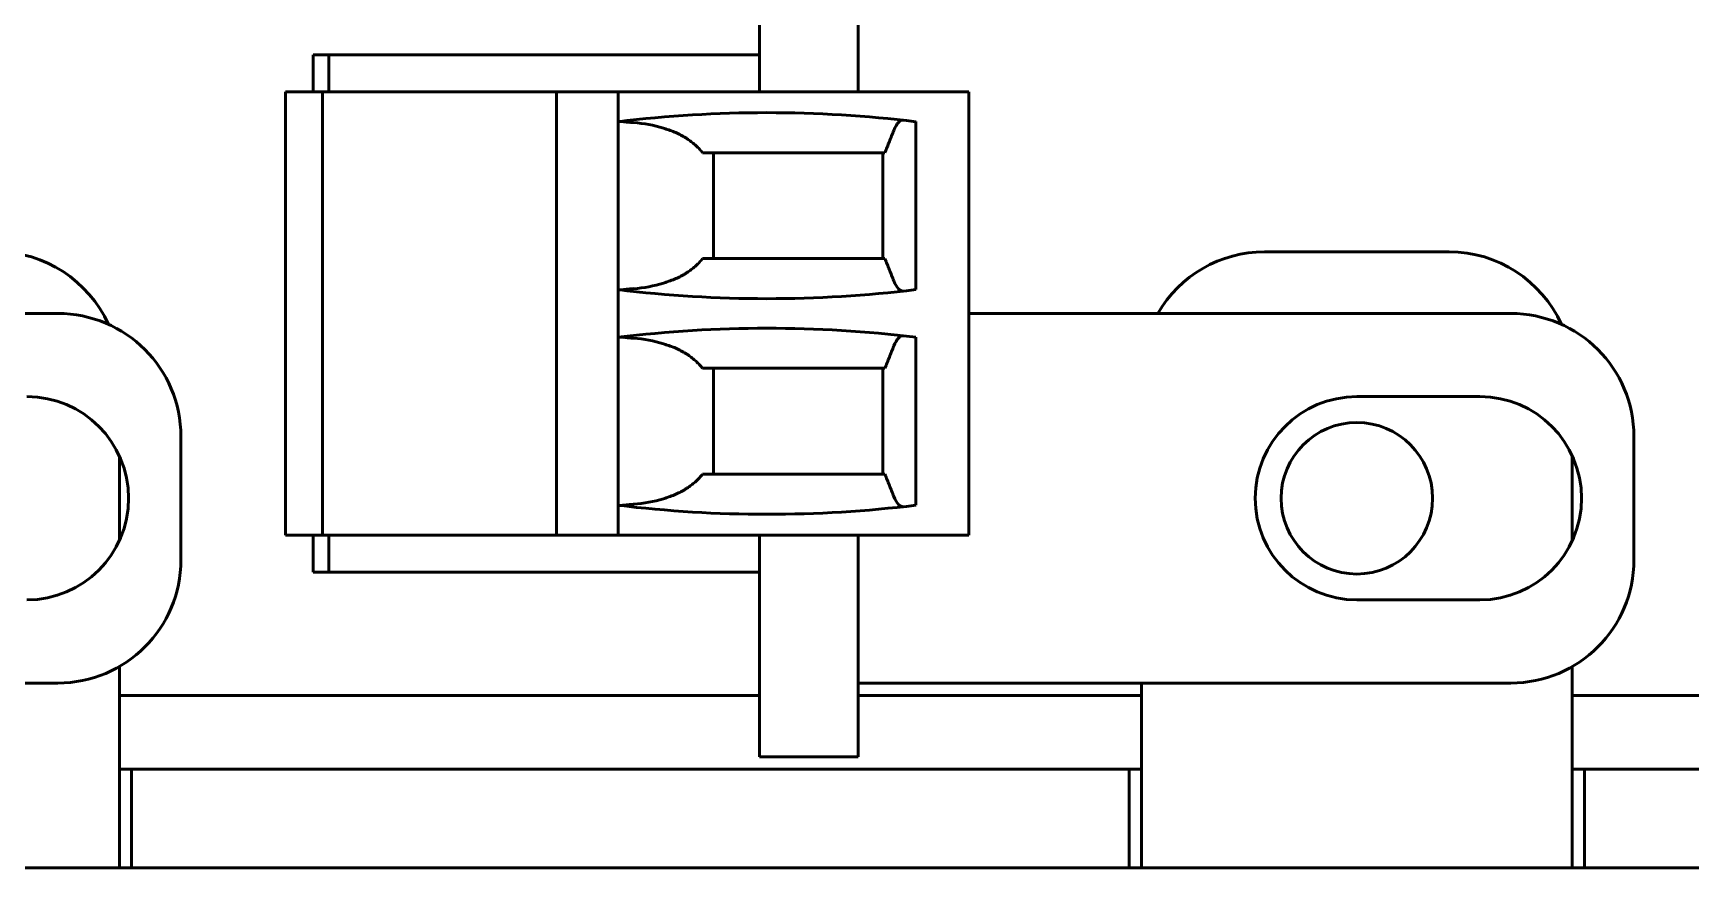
# Model space of a CAD drawing. Header units: millimetres. Extents: x 3100 to 5091, y 868 to 1900.
# Drawn here: x 3367.14 to 3394.07, y 1598.43 to 1611.98 of the extents above; entities that cross this region are included whole.
import ezdxf

# ---------------------------------------------------------------- set-up
doc = ezdxf.new("R2010")
doc.units = ezdxf.units.MM
doc.header["$LTSCALE"] = 1.8
doc.layers.add('외형선(ISO)', color=7, linetype='Continuous', lineweight=50)

msp = doc.modelspace()

# ---------------------------------------------------------------- linework, layer by layer
at = {"layer": '외형선(ISO)'}
for p, q in [((3380.54, 1690.226), (3380.54, 1611.026)), ((3378.94, 1611.626), (3378.94, 1635.214)), ((3371.69, 1611.026), (3371.69, 1611.626)), ((3371.69, 1611.626), (3371.94, 1611.626)), ((3371.94, 1611.026), (3371.94, 1611.626)), ((3371.94, 1611.626), (3372.04, 1611.626)), ((3378.94, 1611.626), (3372.04, 1611.626)), ((3378.94, 1611.626), (3378.94, 1611.026)), ((3371.24, 1611.026), (3371.54, 1611.026)), ((3371.24, 1603.826), (3371.24, 1611.026)), ((3371.54, 1611.026), (3371.84, 1611.026)), ((3371.84, 1603.826), (3371.84, 1611.026)), ((3371.84, 1611.026), (3375.64, 1611.026)), ((3375.64, 1611.026), (3376.14, 1611.026)), ((3375.64, 1603.826), (3375.64, 1611.026)), ((3376.14, 1611.026), (3376.34, 1611.026)), ((3376.34, 1611.026), (3376.64, 1611.026)), ((3376.64, 1611.026), (3382.34, 1611.026)), ((3376.64, 1611.026), (3376.64, 1603.826)), ((3382.34, 1611.026), (3382.34, 1603.826)), ((3381.476, 1610.54), (3381.476, 1607.813)), ((3378.19, 1608.316), (3378.19, 1610.036)), ((3380.94, 1608.316), (3380.94, 1610.036)), ((3387.14, 1608.426), (3390.14, 1608.426)), ((3358.64, 1607.426), (3367.54, 1607.426)), ((3382.34, 1607.426), (3391.14, 1607.426)), ((3381.476, 1607.04), (3381.476, 1604.313)), ((3378.19, 1604.816), (3378.19, 1606.536)), ((3380.94, 1604.816), (3380.94, 1606.536)), ((3388.64, 1606.076), (3390.64, 1606.076)), ((3369.54, 1603.426), (3369.54, 1605.426)), ((3393.14, 1603.426), (3393.14, 1605.426)), ((3368.54, 1605.114), (3368.54, 1603.739)), ((3392.14, 1605.114), (3392.14, 1603.739)), ((3371.24, 1603.826), (3371.54, 1603.826)), ((3371.54, 1603.826), (3371.84, 1603.826)), ((3371.69, 1603.226), (3371.69, 1603.826)), ((3371.84, 1603.826), (3375.64, 1603.826)), ((3371.94, 1603.226), (3371.94, 1603.826)), ((3375.64, 1603.826), (3376.14, 1603.826)), ((3376.14, 1603.826), (3376.34, 1603.826)), ((3376.34, 1603.826), (3376.64, 1603.826)), ((3376.64, 1603.826), (3382.34, 1603.826)), ((3378.94, 1603.826), (3378.94, 1603.226)), ((3380.54, 1603.826), (3380.54, 1600.226)), ((3371.69, 1603.226), (3371.94, 1603.226)), ((3371.94, 1603.226), (3372.04, 1603.226)), ((3372.04, 1603.226), (3378.94, 1603.226)), ((3378.94, 1600.226), (3378.94, 1603.226)), ((3390.64, 1602.776), (3388.64, 1602.776)), ((3368.54, 1601.694), (3368.54, 1599.426)), ((3392.14, 1601.694), (3392.14, 1599.426)), ((3358.64, 1601.426), (3367.54, 1601.426)), ((3380.54, 1601.426), (3391.14, 1601.426)), ((3385.14, 1601.426), (3385.14, 1599.426)), ((3368.54, 1601.226), (3378.94, 1601.226)), ((3380.54, 1601.226), (3385.14, 1601.226)), ((3392.14, 1601.226), (3404.14, 1601.226)), ((3380.54, 1600.226), (3378.94, 1600.226)), ((3368.54, 1600.026), (3368.74, 1600.026)), ((3368.74, 1600.026), (3368.74, 1599.426)), ((3384.94, 1600.026), (3368.74, 1600.026)), ((3384.94, 1599.426), (3384.94, 1600.026)), ((3384.94, 1600.026), (3385.14, 1600.026)), ((3392.14, 1600.026), (3392.34, 1600.026)), ((3392.34, 1600.026), (3392.34, 1599.426)), ((3408.54, 1600.026), (3392.34, 1600.026)), ((3368.54, 1599.426), (3368.54, 1598.426)), ((3368.74, 1598.426), (3368.74, 1599.426)), ((3384.94, 1599.426), (3384.94, 1598.426)), ((3385.14, 1598.426), (3385.14, 1599.426)), ((3392.14, 1599.426), (3392.14, 1598.426)), ((3392.34, 1598.426), (3392.34, 1599.426)), ((3361.54, 1598.426), (3368.54, 1598.426)), ((3368.74, 1598.426), (3368.54, 1598.426)), ((3368.74, 1598.426), (3384.94, 1598.426)), ((3385.14, 1598.426), (3384.94, 1598.426)), ((3385.14, 1598.426), (3392.14, 1598.426)), ((3392.34, 1598.426), (3392.14, 1598.426)), ((3392.34, 1598.426), (3408.54, 1598.426))]:
    msp.add_line(p, q, dxfattribs=at)
msp.add_circle((3388.64, 1604.426), 1.23, dxfattribs=at)
for centre, radius, start, end in [((3379.06, 1590.686), 20, 83.062, 96.9498), ((3366.54, 1606.426), 2, 24.2952, 90), ((3387.14, 1606.426), 2, 90, 150), ((3390.14, 1606.426), 2, 24.2952, 90), ((3379.06, 1627.666), 20, 263.0502, 276.938), ((3367.54, 1605.426), 2, 0, 90), ((3391.14, 1605.426), 2, 0, 90), ((3379.06, 1587.186), 20, 83.062, 96.9498), ((3367.04, 1604.426), 1.65, 270, 90), ((3388.64, 1604.426), 1.65, 90, 270), ((3390.64, 1604.426), 1.65, 270, 90), ((3379.06, 1624.166), 20, 263.0502, 276.938), ((3367.54, 1603.426), 2, 270, 0), ((3391.14, 1603.426), 2, 270, 0)]:
    msp.add_arc(centre, radius, start, end, dxfattribs=at)
for centre, major_axis, ratio, start_param, end_param in [((3376.48, 1609.415), (-1.662, -0.285), 0.648616, 4.035739, 4.353534), ((3369.812, 1590.686), (-22.877, 0), 0.914642, 4.372426, 4.375396), ((3381.273, 1609.557), (-0.008, 1.007), 0.265469, 6.251531, 6.862917), ((3376.48, 1608.938), (-1.662, 0.285), 0.648616, 1.929651, 2.247447), ((3369.812, 1627.666), (-22.877, 0), 0.914642, 1.907789, 1.910759), ((3381.273, 1608.796), (-0.008, -1.007), 0.265469, 5.703454, 6.31484), ((3376.48, 1605.915), (-1.662, -0.285), 0.648616, 4.035739, 4.353534), ((3369.812, 1587.186), (-22.877, 0), 0.914642, 4.372426, 4.375396), ((3381.273, 1606.057), (-0.008, 1.007), 0.265469, 6.251531, 6.862917), ((3376.48, 1605.438), (-1.662, 0.285), 0.648616, 1.929651, 2.247447), ((3369.812, 1624.166), (-22.877, 0), 0.914642, 1.907789, 1.910759), ((3381.273, 1605.296), (-0.008, -1.007), 0.265469, 5.703454, 6.31484)]:
    msp.add_ellipse(centre, major_axis=major_axis, ratio=ratio, start_param=start_param, end_param=end_param, dxfattribs=at)
for points, knots in [([(3376.89, 1610.524), (3376.876, 1610.525), (3376.863, 1610.526), (3376.85, 1610.527), (3376.844, 1610.528), (3376.837, 1610.528), (3376.831, 1610.529), (3376.825, 1610.53), (3376.819, 1610.53), (3376.813, 1610.531), (3376.801, 1610.532), (3376.789, 1610.533), (3376.778, 1610.534), (3376.767, 1610.536), (3376.757, 1610.537), (3376.747, 1610.538), (3376.737, 1610.539), (3376.728, 1610.54), (3376.719, 1610.54), (3376.715, 1610.541), (3376.711, 1610.541), (3376.707, 1610.541), (3376.703, 1610.542), (3376.699, 1610.542), (3376.696, 1610.542), (3376.688, 1610.543), (3376.682, 1610.543), (3376.676, 1610.543), (3376.67, 1610.543), (3376.665, 1610.542), (3376.66, 1610.542)], [0.125716, 0.125716, 0.125716, 0.125716, 0.1735105, 0.1735105, 0.1735105, 0.1972868, 0.1972868, 0.1972868, 0.2211022, 0.2211022, 0.2211022, 0.2689459, 0.2689459, 0.2689459, 0.3168849, 0.3168849, 0.3168849, 0.3646899, 0.3646899, 0.3646899, 0.3884782, 0.3884782, 0.3884782, 0.4122764, 0.4122764, 0.4122764, 0.46011, 0.46011, 0.46011, 0.5080516, 0.5080516, 0.5080516, 0.5080516]), ([(3377.44, 1610.413), (3377.472, 1610.403), (3377.503, 1610.392), (3377.533, 1610.38), (3377.564, 1610.368), (3377.593, 1610.355), (3377.621, 1610.341), (3377.649, 1610.327), (3377.676, 1610.313), (3377.702, 1610.298), (3377.715, 1610.291), (3377.728, 1610.283), (3377.74, 1610.276), (3377.753, 1610.268), (3377.765, 1610.26), (3377.777, 1610.252), (3377.801, 1610.236), (3377.824, 1610.219), (3377.845, 1610.202), (3377.867, 1610.185), (3377.888, 1610.167), (3377.908, 1610.149), (3377.927, 1610.131), (3377.946, 1610.113), (3377.964, 1610.094), (3377.981, 1610.075), (3377.998, 1610.056), (3378.013, 1610.036)], [0.1451984, 0.1451984, 0.1451984, 0.1451984, 0.2603351, 0.2603351, 0.2603351, 0.3755929, 0.3755929, 0.3755929, 0.4905301, 0.4905301, 0.4905301, 0.5477255, 0.5477255, 0.5477255, 0.6048945, 0.6048945, 0.6048945, 0.7195328, 0.7195328, 0.7195328, 0.8344442, 0.8344442, 0.8344442, 0.9494087, 0.9494087, 0.9494087, 1.0641462, 1.0641462, 1.0641462, 1.0641462]), ([(3381.12, 1610.398), (3381.108, 1610.368), (3381.096, 1610.338), (3381.084, 1610.308), (3381.072, 1610.278), (3381.06, 1610.248), (3381.048, 1610.217), (3381.036, 1610.187), (3381.024, 1610.157), (3381.012, 1610.127), (3381, 1610.097), (3380.988, 1610.067), (3380.976, 1610.036)], [27.3487746, 27.3487746, 27.3487746, 27.3487746, 27.5141397, 27.5141397, 27.5141397, 27.6795053, 27.6795053, 27.6795053, 27.8448716, 27.8448716, 27.8448716, 28.0102384, 28.0102384, 28.0102384, 28.0102384]), ([(3378.013, 1608.316), (3377.998, 1608.297), (3377.981, 1608.278), (3377.964, 1608.259), (3377.946, 1608.24), (3377.927, 1608.221), (3377.908, 1608.203), (3377.888, 1608.185), (3377.867, 1608.168), (3377.845, 1608.151), (3377.824, 1608.133), (3377.801, 1608.117), (3377.777, 1608.101), (3377.765, 1608.093), (3377.753, 1608.085), (3377.74, 1608.077), (3377.728, 1608.069), (3377.715, 1608.062), (3377.702, 1608.054), (3377.676, 1608.04), (3377.649, 1608.025), (3377.621, 1608.012), (3377.593, 1607.998), (3377.564, 1607.985), (3377.533, 1607.973), (3377.503, 1607.961), (3377.472, 1607.95), (3377.44, 1607.94)], [0.5896293, 0.5896293, 0.5896293, 0.5896293, 0.7043669, 0.7043669, 0.7043669, 0.8193314, 0.8193314, 0.8193314, 0.9342428, 0.9342428, 0.9342428, 1.048881, 1.048881, 1.048881, 1.1060499, 1.1060499, 1.1060499, 1.1632454, 1.1632454, 1.1632454, 1.2781827, 1.2781827, 1.2781827, 1.3934405, 1.3934405, 1.3934405, 1.5085772, 1.5085772, 1.5085772, 1.5085772]), ([(3380.976, 1608.316), (3380.988, 1608.286), (3381, 1608.256), (3381.012, 1608.226), (3381.024, 1608.196), (3381.036, 1608.166), (3381.048, 1608.135), (3381.06, 1608.105), (3381.072, 1608.075), (3381.084, 1608.045), (3381.096, 1608.015), (3381.108, 1607.985), (3381.12, 1607.955)], [11.3358505, 11.3358505, 11.3358505, 11.3358505, 11.5012174, 11.5012174, 11.5012174, 11.6665836, 11.6665836, 11.6665836, 11.8319493, 11.8319493, 11.8319493, 11.9973143, 11.9973143, 11.9973143, 11.9973143]), ([(3376.66, 1607.811), (3376.665, 1607.81), (3376.67, 1607.81), (3376.676, 1607.81), (3376.682, 1607.81), (3376.688, 1607.81), (3376.696, 1607.811), (3376.699, 1607.811), (3376.703, 1607.811), (3376.707, 1607.811), (3376.711, 1607.812), (3376.715, 1607.812), (3376.719, 1607.812), (3376.728, 1607.813), (3376.737, 1607.814), (3376.747, 1607.815), (3376.757, 1607.816), (3376.767, 1607.817), (3376.778, 1607.818), (3376.789, 1607.82), (3376.801, 1607.821), (3376.813, 1607.822), (3376.819, 1607.823), (3376.825, 1607.823), (3376.831, 1607.824), (3376.837, 1607.824), (3376.844, 1607.825), (3376.85, 1607.825), (3376.863, 1607.827), (3376.876, 1607.828), (3376.89, 1607.829)], [0.0672172, 0.0672172, 0.0672172, 0.0672172, 0.1151588, 0.1151588, 0.1151588, 0.1629924, 0.1629924, 0.1629924, 0.1867906, 0.1867906, 0.1867906, 0.2105789, 0.2105789, 0.2105789, 0.2583839, 0.2583839, 0.2583839, 0.3063229, 0.3063229, 0.3063229, 0.3541665, 0.3541665, 0.3541665, 0.377982, 0.377982, 0.377982, 0.4017583, 0.4017583, 0.4017583, 0.4495528, 0.4495528, 0.4495528, 0.4495528]), ([(3376.89, 1607.024), (3376.876, 1607.025), (3376.863, 1607.026), (3376.85, 1607.027), (3376.844, 1607.028), (3376.837, 1607.028), (3376.831, 1607.029), (3376.825, 1607.03), (3376.819, 1607.03), (3376.813, 1607.031), (3376.801, 1607.032), (3376.789, 1607.033), (3376.778, 1607.034), (3376.767, 1607.036), (3376.757, 1607.037), (3376.747, 1607.038), (3376.737, 1607.039), (3376.728, 1607.04), (3376.719, 1607.04), (3376.715, 1607.041), (3376.711, 1607.041), (3376.707, 1607.041), (3376.703, 1607.042), (3376.699, 1607.042), (3376.696, 1607.042), (3376.688, 1607.043), (3376.682, 1607.043), (3376.676, 1607.043), (3376.67, 1607.043), (3376.665, 1607.042), (3376.66, 1607.042)], [0.125716, 0.125716, 0.125716, 0.125716, 0.1735105, 0.1735105, 0.1735105, 0.1972868, 0.1972868, 0.1972868, 0.2211022, 0.2211022, 0.2211022, 0.2689459, 0.2689459, 0.2689459, 0.3168849, 0.3168849, 0.3168849, 0.3646899, 0.3646899, 0.3646899, 0.3884782, 0.3884782, 0.3884782, 0.4122764, 0.4122764, 0.4122764, 0.46011, 0.46011, 0.46011, 0.5080516, 0.5080516, 0.5080516, 0.5080516]), ([(3377.44, 1606.913), (3377.472, 1606.903), (3377.503, 1606.892), (3377.533, 1606.88), (3377.564, 1606.868), (3377.593, 1606.855), (3377.621, 1606.841), (3377.649, 1606.827), (3377.676, 1606.813), (3377.702, 1606.798), (3377.715, 1606.791), (3377.728, 1606.783), (3377.74, 1606.776), (3377.753, 1606.768), (3377.765, 1606.76), (3377.777, 1606.752), (3377.801, 1606.736), (3377.824, 1606.719), (3377.845, 1606.702), (3377.867, 1606.685), (3377.888, 1606.667), (3377.908, 1606.649), (3377.927, 1606.631), (3377.946, 1606.613), (3377.964, 1606.594), (3377.981, 1606.575), (3377.998, 1606.556), (3378.013, 1606.536)], [0.1451984, 0.1451984, 0.1451984, 0.1451984, 0.2603351, 0.2603351, 0.2603351, 0.3755929, 0.3755929, 0.3755929, 0.4905301, 0.4905301, 0.4905301, 0.5477255, 0.5477255, 0.5477255, 0.6048945, 0.6048945, 0.6048945, 0.7195328, 0.7195328, 0.7195328, 0.8344442, 0.8344442, 0.8344442, 0.9494087, 0.9494087, 0.9494087, 1.0641462, 1.0641462, 1.0641462, 1.0641462]), ([(3381.12, 1606.898), (3381.108, 1606.868), (3381.096, 1606.838), (3381.084, 1606.808), (3381.072, 1606.778), (3381.06, 1606.748), (3381.048, 1606.717), (3381.036, 1606.687), (3381.024, 1606.657), (3381.012, 1606.627), (3381, 1606.597), (3380.988, 1606.567), (3380.976, 1606.536)], [27.3487746, 27.3487746, 27.3487746, 27.3487746, 27.5141397, 27.5141397, 27.5141397, 27.6795053, 27.6795053, 27.6795053, 27.8448716, 27.8448716, 27.8448716, 28.0102384, 28.0102384, 28.0102384, 28.0102384]), ([(3378.013, 1604.816), (3377.998, 1604.797), (3377.981, 1604.778), (3377.964, 1604.759), (3377.946, 1604.74), (3377.927, 1604.721), (3377.908, 1604.703), (3377.888, 1604.685), (3377.867, 1604.668), (3377.845, 1604.651), (3377.824, 1604.633), (3377.801, 1604.617), (3377.777, 1604.601), (3377.765, 1604.593), (3377.753, 1604.585), (3377.74, 1604.577), (3377.728, 1604.569), (3377.715, 1604.562), (3377.702, 1604.554), (3377.676, 1604.54), (3377.649, 1604.525), (3377.621, 1604.512), (3377.593, 1604.498), (3377.564, 1604.485), (3377.533, 1604.473), (3377.503, 1604.461), (3377.472, 1604.45), (3377.44, 1604.44)], [0.5896293, 0.5896293, 0.5896293, 0.5896293, 0.7043669, 0.7043669, 0.7043669, 0.8193314, 0.8193314, 0.8193314, 0.9342428, 0.9342428, 0.9342428, 1.048881, 1.048881, 1.048881, 1.1060499, 1.1060499, 1.1060499, 1.1632454, 1.1632454, 1.1632454, 1.2781827, 1.2781827, 1.2781827, 1.3934405, 1.3934405, 1.3934405, 1.5085772, 1.5085772, 1.5085772, 1.5085772]), ([(3380.976, 1604.816), (3380.988, 1604.786), (3381, 1604.756), (3381.012, 1604.726), (3381.024, 1604.696), (3381.036, 1604.666), (3381.048, 1604.635), (3381.06, 1604.605), (3381.072, 1604.575), (3381.084, 1604.545), (3381.096, 1604.515), (3381.108, 1604.485), (3381.12, 1604.455)], [11.3358505, 11.3358505, 11.3358505, 11.3358505, 11.5012174, 11.5012174, 11.5012174, 11.6665836, 11.6665836, 11.6665836, 11.8319493, 11.8319493, 11.8319493, 11.9973143, 11.9973143, 11.9973143, 11.9973143]), ([(3376.66, 1604.311), (3376.665, 1604.31), (3376.67, 1604.31), (3376.676, 1604.31), (3376.682, 1604.31), (3376.688, 1604.31), (3376.696, 1604.311), (3376.699, 1604.311), (3376.703, 1604.311), (3376.707, 1604.311), (3376.711, 1604.312), (3376.715, 1604.312), (3376.719, 1604.312), (3376.728, 1604.313), (3376.737, 1604.314), (3376.747, 1604.315), (3376.757, 1604.316), (3376.767, 1604.317), (3376.778, 1604.318), (3376.789, 1604.32), (3376.801, 1604.321), (3376.813, 1604.322), (3376.819, 1604.323), (3376.825, 1604.323), (3376.831, 1604.324), (3376.837, 1604.324), (3376.844, 1604.325), (3376.85, 1604.325), (3376.863, 1604.327), (3376.876, 1604.328), (3376.89, 1604.329)], [0.0672172, 0.0672172, 0.0672172, 0.0672172, 0.1151588, 0.1151588, 0.1151588, 0.1629924, 0.1629924, 0.1629924, 0.1867906, 0.1867906, 0.1867906, 0.2105789, 0.2105789, 0.2105789, 0.2583839, 0.2583839, 0.2583839, 0.3063229, 0.3063229, 0.3063229, 0.3541665, 0.3541665, 0.3541665, 0.377982, 0.377982, 0.377982, 0.4017583, 0.4017583, 0.4017583, 0.4495528, 0.4495528, 0.4495528, 0.4495528])]:
    msp.add_open_spline(points, degree=3, knots=knots, dxfattribs=at)
for points, weights in [([(3380.976, 1610.036), (3379.492, 1610.036), (3378.013, 1610.036)], [1.02770253116, 1.0315913874, 1.02946340223]), ([(3380.976, 1608.316), (3379.492, 1608.316), (3378.013, 1608.316)], [1.02770253116, 1.0315913874, 1.02946340223]), ([(3380.976, 1606.536), (3379.492, 1606.536), (3378.013, 1606.536)], [1.02770253116, 1.0315913874, 1.02946340223]), ([(3378.013, 1604.816), (3379.492, 1604.816), (3380.976, 1604.816)], [1.02946340223, 1.0315913874, 1.02770253116])]:
    msp.add_rational_spline(points, weights, degree=2, dxfattribs=at)

doc.saveas('drawing.dxf')
